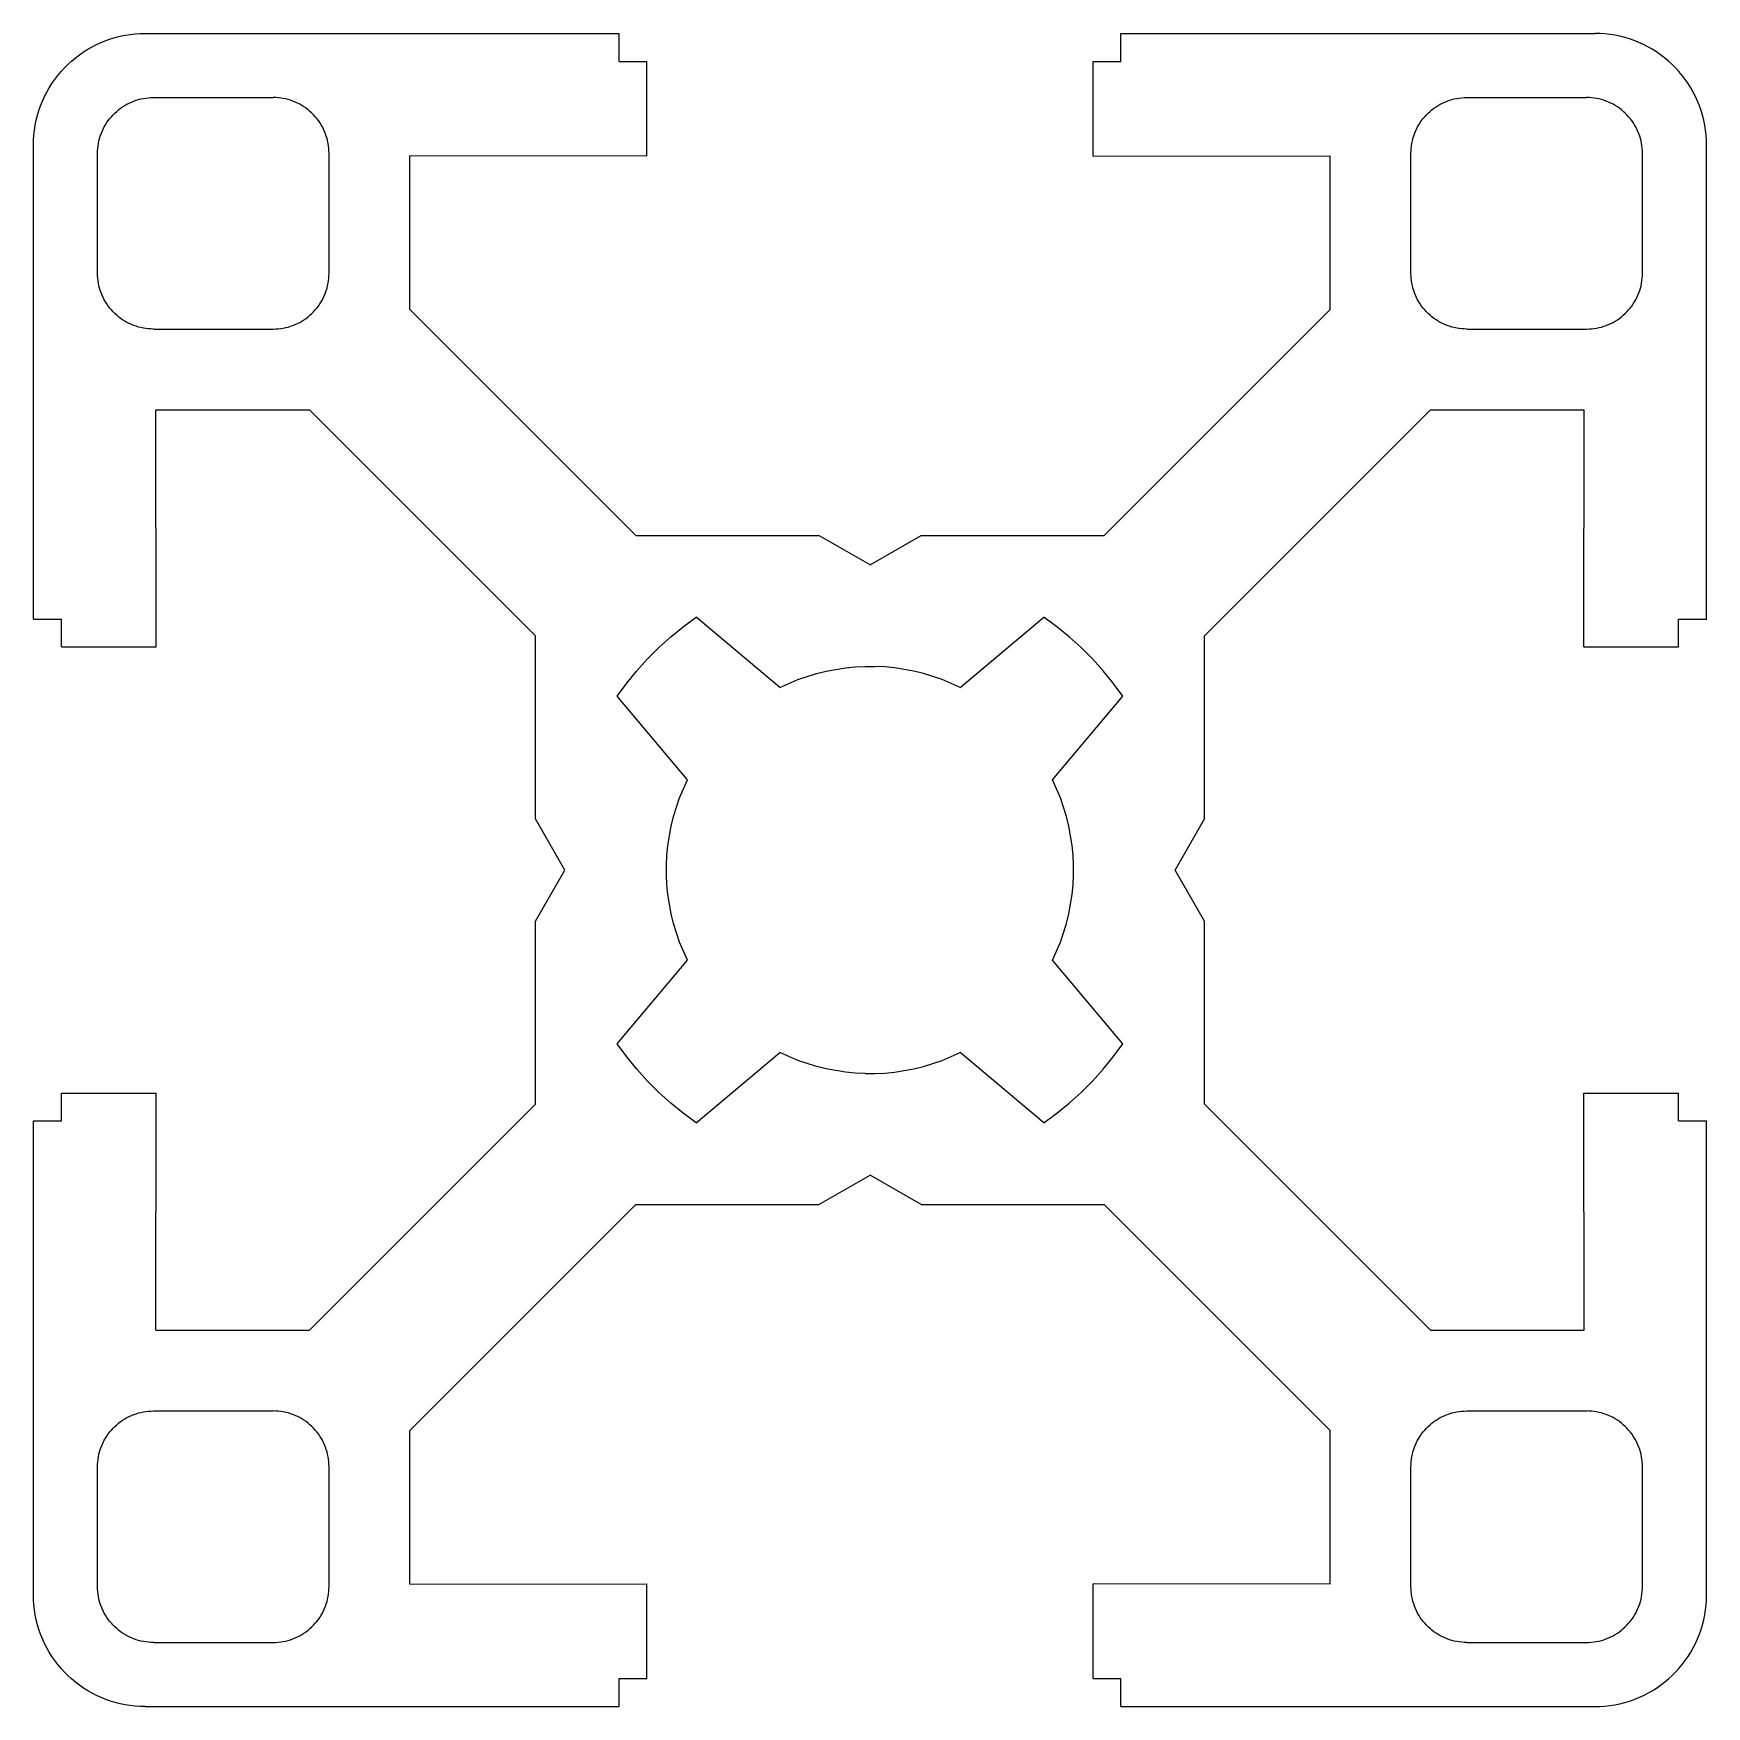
# Model space of a CAD drawing. Header units: millimetres. Extents: x -15 to 15, y -15 to 15.
import ezdxf

# ---------------------------------------------------------------- set-up
doc = ezdxf.new("R2010")
doc.units = ezdxf.units.MM
doc.header["$LTSCALE"] = 1.8
doc.layers.get('0').update_dxf_attribs({"linetype": 'CONTINUOUS'})

# ---------------------------------------------------------------- blocks, each defined once
blk = doc.blocks.new('profile')
for p, q in [((-13.089729, 14.997986), (-13, 15)), ((-13, 15), (-4.5, 15)), ((-4.5, 14.5), (-4.5, 15)), ((4.5, 15), (13, 15)), ((4.5, 14.5), (4.5, 15)), ((13.089729, 14.997986), (13, 15)), ((-14.101794, 14.669147), (-14.025799, 14.716898)), ((-14.025799, 14.716898), (-13.947738, 14.761191)), ((-13.947738, 14.761191), (-13.867767, 14.801938)), ((-13.867767, 14.801938), (-13.78605, 14.839056)), ((-13.78605, 14.839056), (-13.702749, 14.87247)), ((-13.702749, 14.87247), (-13.618034, 14.902113)), ((-13.618034, 14.902113), (-13.532074, 14.927926)), ((-13.532074, 14.927926), (-13.445042, 14.949856)), ((-13.445042, 14.949856), (-13.357114, 14.967859)), ((-13.357114, 14.967859), (-13.268467, 14.981899)), ((-13.268467, 14.981899), (-13.179278, 14.991948)), ((-13.179278, 14.991948), (-13.089729, 14.997986)), ((13.179278, 14.991948), (13.089729, 14.997986)), ((13.268467, 14.981899), (13.179278, 14.991948)), ((13.357114, 14.967859), (13.268467, 14.981899)), ((13.445042, 14.949856), (13.357114, 14.967859)), ((13.532074, 14.927926), (13.445042, 14.949856)), ((13.618034, 14.902113), (13.532074, 14.927926)), ((13.702749, 14.87247), (13.618034, 14.902113)), ((13.78605, 14.839056), (13.702749, 14.87247)), ((13.867767, 14.801938), (13.78605, 14.839056)), ((13.947738, 14.761191), (13.867767, 14.801938)), ((14.025799, 14.716898), (13.947738, 14.761191)), ((14.101794, 14.669147), (14.025799, 14.716898)), ((-14.44559, 14.382125), (-14.382125, 14.44559)), ((-14.382125, 14.44559), (-14.315878, 14.506143)), ((-14.315878, 14.506143), (-14.24698, 14.563663)), ((-14.24698, 14.563663), (-14.17557, 14.618034)), ((-14.17557, 14.618034), (-14.101794, 14.669147)), ((-4.5, 14.5), (-4, 14.5)), ((-4, 12.8), (-4, 14.5)), ((4, 14.5), (4.5, 14.5)), ((4, 12.8), (4, 14.5)), ((14.17557, 14.618034), (14.101794, 14.669147)), ((14.24698, 14.563663), (14.17557, 14.618034)), ((14.315878, 14.506143), (14.24698, 14.563663)), ((14.382125, 14.44559), (14.315878, 14.506143)), ((14.44559, 14.382125), (14.382125, 14.44559)), ((-14.716898, 14.025799), (-14.669147, 14.101794)), ((-14.669147, 14.101794), (-14.618034, 14.17557)), ((-14.618034, 14.17557), (-14.563663, 14.24698)), ((-14.563663, 14.24698), (-14.506143, 14.315878)), ((-14.506143, 14.315878), (-14.44559, 14.382125)), ((14.506143, 14.315878), (14.44559, 14.382125)), ((14.563663, 14.24698), (14.506143, 14.315878)), ((14.618034, 14.17557), (14.563663, 14.24698)), ((14.669147, 14.101794), (14.618034, 14.17557)), ((14.716898, 14.025799), (14.669147, 14.101794)), ((-14.839056, 13.78605), (-14.801938, 13.867767)), ((-14.801938, 13.867767), (-14.761191, 13.947738)), ((-14.761191, 13.947738), (-14.716898, 14.025799)), ((-13.201375, 13.786235), (-13.159017, 13.801057)), ((-13.159017, 13.801057), (-13.116036, 13.813963)), ((-13.116036, 13.813963), (-13.072521, 13.824928)), ((-13.072521, 13.824928), (-13.028557, 13.83393)), ((-13.028557, 13.83393), (-12.984233, 13.84095)), ((-12.984233, 13.84095), (-12.939639, 13.845974)), ((-12.939639, 13.845974), (-12.894865, 13.848993)), ((-12.894865, 13.848993), (-12.85, 13.85)), ((-12.85, 13.85), (-10.7, 13.85)), ((-10.655135, 13.848993), (-10.7, 13.85)), ((-10.610361, 13.845974), (-10.655135, 13.848993)), ((-10.565766, 13.84095), (-10.610361, 13.845974)), ((-10.521443, 13.83393), (-10.565766, 13.84095)), ((-10.477479, 13.824928), (-10.521443, 13.83393)), ((-10.433963, 13.813963), (-10.477479, 13.824928)), ((-10.390983, 13.801057), (-10.433963, 13.813963)), ((-10.348625, 13.786235), (-10.390983, 13.801057)), ((10.348625, 13.786235), (10.390983, 13.801057)), ((10.390983, 13.801057), (10.433963, 13.813963)), ((10.433963, 13.813963), (10.477479, 13.824928)), ((10.477479, 13.824928), (10.521443, 13.83393)), ((10.521443, 13.83393), (10.565766, 13.84095)), ((10.565766, 13.84095), (10.610361, 13.845974)), ((10.610361, 13.845974), (10.655135, 13.848993)), ((10.655135, 13.848993), (10.7, 13.85)), ((10.7, 13.85), (12.85, 13.85)), ((12.894865, 13.848993), (12.85, 13.85)), ((12.939639, 13.845974), (12.894865, 13.848993)), ((12.984233, 13.84095), (12.939639, 13.845974)), ((13.028557, 13.83393), (12.984233, 13.84095)), ((13.072521, 13.824928), (13.028557, 13.83393)), ((13.116036, 13.813963), (13.072521, 13.824928)), ((13.159017, 13.801057), (13.116036, 13.813963)), ((13.201375, 13.786235), (13.159017, 13.801057)), ((14.761191, 13.947738), (14.716898, 14.025799)), ((14.801938, 13.867767), (14.761191, 13.947738)), ((14.839056, 13.78605), (14.801938, 13.867767)), ((-14.949856, 13.445042), (-14.927926, 13.532074)), ((-14.927926, 13.532074), (-14.902113, 13.618034)), ((-14.902113, 13.618034), (-14.87247, 13.702749)), ((-14.87247, 13.702749), (-14.839056, 13.78605)), ((-13.631831, 13.47349), (-13.603071, 13.507938)), ((-13.603071, 13.507938), (-13.572795, 13.541062)), ((-13.572795, 13.541062), (-13.541062, 13.572795)), ((-13.541062, 13.572795), (-13.507938, 13.603071)), ((-13.507938, 13.603071), (-13.47349, 13.631831)), ((-13.47349, 13.631831), (-13.437785, 13.659017)), ((-13.437785, 13.659017), (-13.400897, 13.684573)), ((-13.400897, 13.684573), (-13.362899, 13.708448)), ((-13.362899, 13.708448), (-13.323869, 13.730596)), ((-13.323869, 13.730596), (-13.283884, 13.750969)), ((-13.283884, 13.750969), (-13.243025, 13.769527)), ((-13.243025, 13.769527), (-13.201375, 13.786235)), ((-10.306975, 13.769527), (-10.348625, 13.786235)), ((-10.266116, 13.750969), (-10.306975, 13.769527)), ((-10.226131, 13.730596), (-10.266116, 13.750969)), ((-10.1871, 13.708448), (-10.226131, 13.730596)), ((-10.149103, 13.684573), (-10.1871, 13.708448)), ((-10.112215, 13.659017), (-10.149103, 13.684573)), ((-10.07651, 13.631831), (-10.112215, 13.659017)), ((-10.042061, 13.603071), (-10.07651, 13.631831)), ((-10.008937, 13.572795), (-10.042061, 13.603071)), ((-9.977205, 13.541062), (-10.008937, 13.572795)), ((-9.946929, 13.507938), (-9.977205, 13.541062)), ((-9.918168, 13.47349), (-9.946929, 13.507938)), ((9.918168, 13.47349), (9.946929, 13.507938)), ((9.946929, 13.507938), (9.977205, 13.541062)), ((9.977205, 13.541062), (10.008937, 13.572795)), ((10.008937, 13.572795), (10.042061, 13.603071)), ((10.042061, 13.603071), (10.07651, 13.631831)), ((10.07651, 13.631831), (10.112215, 13.659017)), ((10.112215, 13.659017), (10.149103, 13.684573)), ((10.149103, 13.684573), (10.1871, 13.708448)), ((10.1871, 13.708448), (10.226131, 13.730596)), ((10.226131, 13.730596), (10.266116, 13.750969)), ((10.266116, 13.750969), (10.306975, 13.769527)), ((10.306975, 13.769527), (10.348625, 13.786235)), ((13.243025, 13.769527), (13.201375, 13.786235)), ((13.283884, 13.750969), (13.243025, 13.769527)), ((13.323869, 13.730596), (13.283884, 13.750969)), ((13.362899, 13.708448), (13.323869, 13.730596)), ((13.400897, 13.684573), (13.362899, 13.708448)), ((13.437785, 13.659017), (13.400897, 13.684573)), ((13.47349, 13.631831), (13.437785, 13.659017)), ((13.507938, 13.603071), (13.47349, 13.631831)), ((13.541062, 13.572795), (13.507938, 13.603071)), ((13.572795, 13.541062), (13.541062, 13.572795)), ((13.603071, 13.507938), (13.572795, 13.541062)), ((13.631831, 13.47349), (13.603071, 13.507938)), ((14.87247, 13.702749), (14.839056, 13.78605)), ((14.902113, 13.618034), (14.87247, 13.702749)), ((14.927926, 13.532074), (14.902113, 13.618034)), ((14.949856, 13.445042), (14.927926, 13.532074)), ((-14.991948, 13.179278), (-14.981899, 13.268467)), ((-14.981899, 13.268467), (-14.967859, 13.357114)), ((-14.967859, 13.357114), (-14.949856, 13.445042)), ((-13.801057, 13.159017), (-13.786235, 13.201375)), ((-13.786235, 13.201375), (-13.769527, 13.243025)), ((-13.769527, 13.243025), (-13.750969, 13.283884)), ((-13.750969, 13.283884), (-13.730596, 13.323869)), ((-13.730596, 13.323869), (-13.708448, 13.362899)), ((-13.708448, 13.362899), (-13.684573, 13.400897)), ((-13.684573, 13.400897), (-13.659017, 13.437785)), ((-13.659017, 13.437785), (-13.631831, 13.47349)), ((-9.890983, 13.437785), (-9.918168, 13.47349)), ((-9.865427, 13.400897), (-9.890983, 13.437785)), ((-9.841551, 13.362899), (-9.865427, 13.400897)), ((-9.819405, 13.323869), (-9.841551, 13.362899)), ((-9.799031, 13.283884), (-9.819405, 13.323869)), ((-9.780472, 13.243025), (-9.799031, 13.283884)), ((-9.763765, 13.201375), (-9.780472, 13.243025)), ((-9.748943, 13.159017), (-9.763765, 13.201375)), ((9.748943, 13.159017), (9.763765, 13.201375)), ((9.763765, 13.201375), (9.780472, 13.243025)), ((9.780472, 13.243025), (9.799031, 13.283884)), ((9.799031, 13.283884), (9.819405, 13.323869)), ((9.819405, 13.323869), (9.841551, 13.362899)), ((9.841551, 13.362899), (9.865427, 13.400897)), ((9.865427, 13.400897), (9.890983, 13.437785)), ((9.890983, 13.437785), (9.918168, 13.47349)), ((13.659017, 13.437785), (13.631831, 13.47349)), ((13.684573, 13.400897), (13.659017, 13.437785)), ((13.708448, 13.362899), (13.684573, 13.400897)), ((13.730596, 13.323869), (13.708448, 13.362899)), ((13.750969, 13.283884), (13.730596, 13.323869)), ((13.769527, 13.243025), (13.750969, 13.283884)), ((13.786235, 13.201375), (13.769527, 13.243025)), ((13.801057, 13.159017), (13.786235, 13.201375)), ((14.967859, 13.357114), (14.949856, 13.445042)), ((14.981899, 13.268467), (14.967859, 13.357114)), ((14.991948, 13.179278), (14.981899, 13.268467)), ((-15, 13), (-14.997986, 13.089729)), ((-15, 4.5), (-15, 13)), ((-14.997986, 13.089729), (-14.991948, 13.179278)), ((-13.848993, 12.894865), (-13.845974, 12.939639)), ((-13.845974, 12.939639), (-13.84095, 12.984233)), ((-13.84095, 12.984233), (-13.83393, 13.028557)), ((-13.83393, 13.028557), (-13.824928, 13.072521)), ((-13.824928, 13.072521), (-13.813963, 13.116036)), ((-13.813963, 13.116036), (-13.801057, 13.159017)), ((-9.736037, 13.116036), (-9.748943, 13.159017)), ((-9.725072, 13.072521), (-9.736037, 13.116036)), ((-9.71607, 13.028557), (-9.725072, 13.072521)), ((-9.70905, 12.984233), (-9.71607, 13.028557)), ((-9.704025, 12.939639), (-9.70905, 12.984233)), ((-9.701007, 12.894865), (-9.704025, 12.939639)), ((9.701007, 12.894865), (9.704025, 12.939639)), ((9.704025, 12.939639), (9.70905, 12.984233)), ((9.70905, 12.984233), (9.71607, 13.028557)), ((9.71607, 13.028557), (9.725072, 13.072521)), ((9.725072, 13.072521), (9.736037, 13.116036)), ((9.736037, 13.116036), (9.748943, 13.159017)), ((13.813963, 13.116036), (13.801057, 13.159017)), ((13.824928, 13.072521), (13.813963, 13.116036)), ((13.83393, 13.028557), (13.824928, 13.072521)), ((13.84095, 12.984233), (13.83393, 13.028557)), ((13.845974, 12.939639), (13.84095, 12.984233)), ((13.848993, 12.894865), (13.845974, 12.939639)), ((14.997986, 13.089729), (14.991948, 13.179278)), ((15, 13), (14.997986, 13.089729)), ((15, 4.5), (15, 13)), ((-13.85, 12.85), (-13.848993, 12.894865)), ((-13.85, 10.7), (-13.85, 12.85)), ((-9.7, 12.85), (-9.701007, 12.894865)), ((-9.7, 10.7), (-9.7, 12.85)), ((-4, 12.8), (-8.25, 12.803123)), ((-8.25, 10.053123), (-8.25, 12.803123)), ((4, 12.8), (8.25, 12.803123)), ((8.25, 10.053123), (8.25, 12.803123)), ((9.7, 12.85), (9.701007, 12.894865)), ((9.7, 10.7), (9.7, 12.85)), ((13.85, 12.85), (13.848993, 12.894865)), ((13.85, 10.7), (13.85, 12.85)), ((-13.848993, 10.655135), (-13.85, 10.7)), ((-13.845974, 10.610361), (-13.848993, 10.655135)), ((-13.84095, 10.565766), (-13.845974, 10.610361)), ((-13.83393, 10.521443), (-13.84095, 10.565766)), ((-13.824928, 10.477479), (-13.83393, 10.521443)), ((-9.725072, 10.477479), (-9.71607, 10.521443)), ((-9.71607, 10.521443), (-9.70905, 10.565766)), ((-9.70905, 10.565766), (-9.704025, 10.610361)), ((-9.704025, 10.610361), (-9.701007, 10.655135)), ((-9.701007, 10.655135), (-9.7, 10.7)), ((9.701007, 10.655135), (9.7, 10.7)), ((9.704025, 10.610361), (9.701007, 10.655135)), ((9.70905, 10.565766), (9.704025, 10.610361)), ((9.71607, 10.521443), (9.70905, 10.565766)), ((9.725072, 10.477479), (9.71607, 10.521443)), ((13.824928, 10.477479), (13.83393, 10.521443)), ((13.83393, 10.521443), (13.84095, 10.565766)), ((13.84095, 10.565766), (13.845974, 10.610361)), ((13.845974, 10.610361), (13.848993, 10.655135)), ((13.848993, 10.655135), (13.85, 10.7)), ((-13.813963, 10.433963), (-13.824928, 10.477479)), ((-13.801057, 10.390983), (-13.813963, 10.433963)), ((-13.786235, 10.348625), (-13.801057, 10.390983)), ((-13.769527, 10.306975), (-13.786235, 10.348625)), ((-13.750969, 10.266116), (-13.769527, 10.306975)), ((-13.730596, 10.226131), (-13.750969, 10.266116)), ((-13.708448, 10.1871), (-13.730596, 10.226131)), ((-9.841551, 10.1871), (-9.819405, 10.226131)), ((-9.819405, 10.226131), (-9.799031, 10.266116)), ((-9.799031, 10.266116), (-9.780472, 10.306975)), ((-9.780472, 10.306975), (-9.763765, 10.348625)), ((-9.763765, 10.348625), (-9.748943, 10.390983)), ((-9.748943, 10.390983), (-9.736037, 10.433963)), ((-9.736037, 10.433963), (-9.725072, 10.477479)), ((9.736037, 10.433963), (9.725072, 10.477479)), ((9.748943, 10.390983), (9.736037, 10.433963)), ((9.763765, 10.348625), (9.748943, 10.390983)), ((9.780472, 10.306975), (9.763765, 10.348625)), ((9.799031, 10.266116), (9.780472, 10.306975)), ((9.819405, 10.226131), (9.799031, 10.266116)), ((9.841551, 10.1871), (9.819405, 10.226131)), ((13.708448, 10.1871), (13.730596, 10.226131)), ((13.730596, 10.226131), (13.750969, 10.266116)), ((13.750969, 10.266116), (13.769527, 10.306975)), ((13.769527, 10.306975), (13.786235, 10.348625)), ((13.786235, 10.348625), (13.801057, 10.390983)), ((13.801057, 10.390983), (13.813963, 10.433963)), ((13.813963, 10.433963), (13.824928, 10.477479)), ((-13.684573, 10.149103), (-13.708448, 10.1871)), ((-13.659017, 10.112215), (-13.684573, 10.149103)), ((-13.631831, 10.07651), (-13.659017, 10.112215)), ((-13.603071, 10.042061), (-13.631831, 10.07651)), ((-13.572795, 10.008937), (-13.603071, 10.042061)), ((-13.541062, 9.977205), (-13.572795, 10.008937)), ((-13.507938, 9.946929), (-13.541062, 9.977205)), ((-13.47349, 9.918168), (-13.507938, 9.946929)), ((-13.437785, 9.890983), (-13.47349, 9.918168)), ((-10.112215, 9.890983), (-10.07651, 9.918168)), ((-10.07651, 9.918168), (-10.042061, 9.946929)), ((-10.042061, 9.946929), (-10.008937, 9.977205)), ((-10.008937, 9.977205), (-9.977205, 10.008937)), ((-9.977205, 10.008937), (-9.946929, 10.042061)), ((-9.946929, 10.042061), (-9.918168, 10.07651)), ((-9.918168, 10.07651), (-9.890983, 10.112215)), ((-9.890983, 10.112215), (-9.865427, 10.149103)), ((-9.865427, 10.149103), (-9.841551, 10.1871)), ((-4.196877, 6), (-8.25, 10.053123)), ((4.196877, 6), (8.25, 10.053123)), ((9.865427, 10.149103), (9.841551, 10.1871)), ((9.890983, 10.112215), (9.865427, 10.149103)), ((9.918168, 10.07651), (9.890983, 10.112215)), ((9.946929, 10.042061), (9.918168, 10.07651)), ((9.977205, 10.008937), (9.946929, 10.042061)), ((10.008937, 9.977205), (9.977205, 10.008937)), ((10.042061, 9.946929), (10.008937, 9.977205)), ((10.07651, 9.918168), (10.042061, 9.946929)), ((10.112215, 9.890983), (10.07651, 9.918168)), ((13.437785, 9.890983), (13.47349, 9.918168)), ((13.47349, 9.918168), (13.507938, 9.946929)), ((13.507938, 9.946929), (13.541062, 9.977205)), ((13.541062, 9.977205), (13.572795, 10.008937)), ((13.572795, 10.008937), (13.603071, 10.042061)), ((13.603071, 10.042061), (13.631831, 10.07651)), ((13.631831, 10.07651), (13.659017, 10.112215)), ((13.659017, 10.112215), (13.684573, 10.149103)), ((13.684573, 10.149103), (13.708448, 10.1871)), ((-13.400897, 9.865427), (-13.437785, 9.890983)), ((-13.362899, 9.841551), (-13.400897, 9.865427)), ((-13.323869, 9.819405), (-13.362899, 9.841551)), ((-13.283884, 9.799031), (-13.323869, 9.819405)), ((-13.243025, 9.780472), (-13.283884, 9.799031)), ((-13.201375, 9.763765), (-13.243025, 9.780472)), ((-13.159017, 9.748943), (-13.201375, 9.763765)), ((-13.116036, 9.736037), (-13.159017, 9.748943)), ((-13.072521, 9.725072), (-13.116036, 9.736037)), ((-13.028557, 9.71607), (-13.072521, 9.725072)), ((-12.984233, 9.70905), (-13.028557, 9.71607)), ((-12.939639, 9.704025), (-12.984233, 9.70905)), ((-12.894865, 9.701007), (-12.939639, 9.704025)), ((-12.85, 9.7), (-12.894865, 9.701007)), ((-12.85, 9.7), (-10.7, 9.7)), ((-10.7, 9.7), (-10.655135, 9.701007)), ((-10.655135, 9.701007), (-10.610361, 9.704025)), ((-10.610361, 9.704025), (-10.565766, 9.70905)), ((-10.565766, 9.70905), (-10.521443, 9.71607)), ((-10.521443, 9.71607), (-10.477479, 9.725072)), ((-10.477479, 9.725072), (-10.433963, 9.736037)), ((-10.433963, 9.736037), (-10.390983, 9.748943)), ((-10.390983, 9.748943), (-10.348625, 9.763765)), ((-10.348625, 9.763765), (-10.306975, 9.780472)), ((-10.306975, 9.780472), (-10.266116, 9.799031)), ((-10.266116, 9.799031), (-10.226131, 9.819405)), ((-10.226131, 9.819405), (-10.1871, 9.841551)), ((-10.1871, 9.841551), (-10.149103, 9.865427)), ((-10.149103, 9.865427), (-10.112215, 9.890983)), ((10.149103, 9.865427), (10.112215, 9.890983)), ((10.1871, 9.841551), (10.149103, 9.865427)), ((10.226131, 9.819405), (10.1871, 9.841551)), ((10.266116, 9.799031), (10.226131, 9.819405)), ((10.306975, 9.780472), (10.266116, 9.799031)), ((10.348625, 9.763765), (10.306975, 9.780472)), ((10.390983, 9.748943), (10.348625, 9.763765)), ((10.433963, 9.736037), (10.390983, 9.748943)), ((10.477479, 9.725072), (10.433963, 9.736037)), ((10.521443, 9.71607), (10.477479, 9.725072)), ((10.565766, 9.70905), (10.521443, 9.71607)), ((10.610361, 9.704025), (10.565766, 9.70905)), ((10.655135, 9.701007), (10.610361, 9.704025)), ((10.7, 9.7), (10.655135, 9.701007)), ((10.7, 9.7), (12.85, 9.7)), ((12.85, 9.7), (12.894865, 9.701007)), ((12.894865, 9.701007), (12.939639, 9.704025)), ((12.939639, 9.704025), (12.984233, 9.70905)), ((12.984233, 9.70905), (13.028557, 9.71607)), ((13.028557, 9.71607), (13.072521, 9.725072)), ((13.072521, 9.725072), (13.116036, 9.736037)), ((13.116036, 9.736037), (13.159017, 9.748943)), ((13.159017, 9.748943), (13.201375, 9.763765)), ((13.201375, 9.763765), (13.243025, 9.780472)), ((13.243025, 9.780472), (13.283884, 9.799031)), ((13.283884, 9.799031), (13.323869, 9.819405)), ((13.323869, 9.819405), (13.362899, 9.841551)), ((13.362899, 9.841551), (13.400897, 9.865427)), ((13.400897, 9.865427), (13.437785, 9.890983)), ((-12.8, 4), (-12.803123, 8.25)), ((-12.803123, 8.25), (-10.053123, 8.25)), ((-6, 4.196877), (-10.053123, 8.25)), ((6, 4.196877), (10.053123, 8.25)), ((10.053123, 8.25), (12.803123, 8.25)), ((12.8, 4), (12.803123, 8.25)), ((-4.196877, 6), (-0.919615, 6)), ((0, 5.46906), (-0.919615, 6)), ((0, 5.46906), (0.919615, 6)), ((0.919615, 6), (4.196877, 6)), ((-15, 4.5), (-14.5, 4.5)), ((-14.5, 4), (-14.5, 4.5)), ((-3.349511, 4.362428), (-3.117158, 4.531372)), ((-1.616767, 3.272394), (-3.117158, 4.531372)), ((1.616767, 3.272394), (3.117158, 4.531372)), ((3.349511, 4.362428), (3.117158, 4.531372)), ((14.5, 4.5), (15, 4.5)), ((14.5, 4), (14.5, 4.5)), ((-3.572725, 4.181583), (-3.349511, 4.362428)), ((3.572725, 4.181583), (3.349511, 4.362428)), ((-14.5, 4), (-12.8, 4)), ((-6, 0.919615), (-6, 4.196877)), ((-3.98933, 3.786192), (-3.786192, 3.98933)), ((-3.786192, 3.98933), (-3.572725, 4.181583)), ((3.786192, 3.98933), (3.572725, 4.181583)), ((3.98933, 3.786192), (3.786192, 3.98933)), ((6, 0.919615), (6, 4.196877)), ((12.8, 4), (14.5, 4)), ((-4.181583, 3.572725), (-3.98933, 3.786192)), ((-0.614146, 3.597961), (-0.439702, 3.623419)), ((-0.439702, 3.623419), (-0.264232, 3.640423)), ((-0.264232, 3.640423), (-0.088146, 3.648936)), ((-0.088146, 3.648936), (0.088146, 3.648936)), ((0.264232, 3.640423), (0.088146, 3.648936)), ((0.439702, 3.623419), (0.264232, 3.640423)), ((0.614146, 3.597961), (0.439702, 3.623419)), ((4.181583, 3.572725), (3.98933, 3.786192)), ((-4.531372, 3.117158), (-4.362428, 3.349511)), ((-4.362428, 3.349511), (-4.181583, 3.572725)), ((-1.616767, 3.272394), (-1.456874, 3.346643)), ((-1.456874, 3.346643), (-1.293582, 3.413085)), ((-1.293582, 3.413085), (-1.127272, 3.471564)), ((-1.127272, 3.471564), (-0.958332, 3.521945)), ((-0.958332, 3.521945), (-0.787157, 3.564111)), ((-0.787157, 3.564111), (-0.614146, 3.597961)), ((0.787157, 3.564111), (0.614146, 3.597961)), ((0.958332, 3.521945), (0.787157, 3.564111)), ((1.127272, 3.471564), (0.958332, 3.521945)), ((1.293582, 3.413085), (1.127272, 3.471564)), ((1.456874, 3.346643), (1.293582, 3.413085)), ((1.616767, 3.272394), (1.456874, 3.346643)), ((4.362428, 3.349511), (4.181583, 3.572725)), ((4.531372, 3.117158), (4.362428, 3.349511)), ((-3.272394, 1.616767), (-4.531372, 3.117158)), ((3.272394, 1.616767), (4.531372, 3.117158)), ((-3.346643, 1.456874), (-3.272394, 1.616767)), ((3.346643, 1.456874), (3.272394, 1.616767)), ((-3.471564, 1.127272), (-3.413085, 1.293582)), ((-3.413085, 1.293582), (-3.346643, 1.456874)), ((3.413085, 1.293582), (3.346643, 1.456874)), ((3.471564, 1.127272), (3.413085, 1.293582)), ((-5.46906, 0), (-6, 0.919615)), ((-3.564111, 0.787157), (-3.521945, 0.958332)), ((-3.521945, 0.958332), (-3.471564, 1.127272)), ((3.521945, 0.958332), (3.471564, 1.127272)), ((3.564111, 0.787157), (3.521945, 0.958332)), ((5.46906, 0), (6, 0.919615)), ((-3.623419, 0.439702), (-3.597961, 0.614146)), ((-3.597961, 0.614146), (-3.564111, 0.787157)), ((3.597961, 0.614146), (3.564111, 0.787157)), ((3.623419, 0.439702), (3.597961, 0.614146)), ((-3.640423, 0.264232), (-3.623419, 0.439702)), ((3.640423, 0.264232), (3.623419, 0.439702)), ((-6, -0.919615), (-5.46906, 0)), ((-3.648936, 0.088146), (-3.640423, 0.264232)), ((-3.648936, -0.088146), (-3.648936, 0.088146)), ((3.648936, 0.088146), (3.640423, 0.264232)), ((3.648936, -0.088146), (3.648936, 0.088146)), ((6, -0.919615), (5.46906, 0)), ((-3.640423, -0.264232), (-3.648936, -0.088146)), ((-3.623419, -0.439702), (-3.640423, -0.264232)), ((3.623419, -0.439702), (3.640423, -0.264232)), ((3.640423, -0.264232), (3.648936, -0.088146)), ((-3.597961, -0.614146), (-3.623419, -0.439702)), ((3.597961, -0.614146), (3.623419, -0.439702)), ((-3.564111, -0.787157), (-3.597961, -0.614146)), ((-3.521945, -0.958332), (-3.564111, -0.787157)), ((3.521945, -0.958332), (3.564111, -0.787157)), ((3.564111, -0.787157), (3.597961, -0.614146)), ((-6, -4.196877), (-6, -0.919615)), ((-3.471564, -1.127272), (-3.521945, -0.958332)), ((-3.413085, -1.293582), (-3.471564, -1.127272)), ((3.413085, -1.293582), (3.471564, -1.127272)), ((3.471564, -1.127272), (3.521945, -0.958332)), ((6, -4.196877), (6, -0.919615)), ((-3.346643, -1.456874), (-3.413085, -1.293582)), ((-3.272394, -1.616767), (-3.346643, -1.456874)), ((3.272394, -1.616767), (3.346643, -1.456874)), ((3.346643, -1.456874), (3.413085, -1.293582)), ((-4.531372, -3.117158), (-3.272394, -1.616767)), ((4.531372, -3.117158), (3.272394, -1.616767)), ((-4.362428, -3.349511), (-4.531372, -3.117158)), ((-3.117158, -4.531372), (-1.616767, -3.272394)), ((-1.456874, -3.346643), (-1.616767, -3.272394)), ((1.456874, -3.346643), (1.616767, -3.272394)), ((3.117158, -4.531372), (1.616767, -3.272394)), ((4.362428, -3.349511), (4.531372, -3.117158)), ((-4.181583, -3.572725), (-4.362428, -3.349511)), ((-3.98933, -3.786192), (-4.181583, -3.572725)), ((-1.293582, -3.413085), (-1.456874, -3.346643)), ((-1.127272, -3.471564), (-1.293582, -3.413085)), ((-0.958332, -3.521945), (-1.127272, -3.471564)), ((-0.787157, -3.564111), (-0.958332, -3.521945)), ((-0.614146, -3.597961), (-0.787157, -3.564111)), ((-0.439702, -3.623419), (-0.614146, -3.597961)), ((0.439702, -3.623419), (0.614146, -3.597961)), ((0.614146, -3.597961), (0.787157, -3.564111)), ((0.787157, -3.564111), (0.958332, -3.521945)), ((0.958332, -3.521945), (1.127272, -3.471564)), ((1.127272, -3.471564), (1.293582, -3.413085)), ((1.293582, -3.413085), (1.456874, -3.346643)), ((3.98933, -3.786192), (4.181583, -3.572725)), ((4.181583, -3.572725), (4.362428, -3.349511)), ((-3.786192, -3.98933), (-3.98933, -3.786192)), ((-0.264232, -3.640423), (-0.439702, -3.623419)), ((-0.088146, -3.648936), (-0.264232, -3.640423)), ((-0.088146, -3.648936), (0.088146, -3.648936)), ((0.088146, -3.648936), (0.264232, -3.640423)), ((0.264232, -3.640423), (0.439702, -3.623419)), ((3.786192, -3.98933), (3.98933, -3.786192)), ((-14.5, -4), (-12.8, -4)), ((-14.5, -4.5), (-14.5, -4)), ((-12.803123, -8.25), (-12.8, -4)), ((-10.053123, -8.25), (-6, -4.196877)), ((-3.572725, -4.181583), (-3.786192, -3.98933)), ((-3.349511, -4.362428), (-3.572725, -4.181583)), ((3.349511, -4.362428), (3.572725, -4.181583)), ((3.572725, -4.181583), (3.786192, -3.98933)), ((10.053123, -8.25), (6, -4.196877)), ((12.803123, -8.25), (12.8, -4)), ((12.8, -4), (14.5, -4)), ((14.5, -4.5), (14.5, -4)), ((-15, -4.5), (-14.5, -4.5)), ((-15, -13), (-15, -4.5)), ((-3.117158, -4.531372), (-3.349511, -4.362428)), ((3.117158, -4.531372), (3.349511, -4.362428)), ((14.5, -4.5), (15, -4.5)), ((15, -13), (15, -4.5)), ((-0.919615, -6), (0, -5.46906)), ((0.919615, -6), (0, -5.46906)), ((-8.25, -10.053123), (-4.196877, -6)), ((-4.196877, -6), (-0.919615, -6)), ((0.919615, -6), (4.196877, -6)), ((8.25, -10.053123), (4.196877, -6)), ((-12.803123, -8.25), (-10.053123, -8.25)), ((10.053123, -8.25), (12.803123, -8.25)), ((-13.47349, -9.918168), (-13.437785, -9.890983)), ((-13.437785, -9.890983), (-13.400897, -9.865427)), ((-13.400897, -9.865427), (-13.362899, -9.841551)), ((-13.362899, -9.841551), (-13.323869, -9.819405)), ((-13.323869, -9.819405), (-13.283884, -9.799031)), ((-13.283884, -9.799031), (-13.243025, -9.780472)), ((-13.243025, -9.780472), (-13.201375, -9.763765)), ((-13.201375, -9.763765), (-13.159017, -9.748943)), ((-13.159017, -9.748943), (-13.116036, -9.736037)), ((-13.116036, -9.736037), (-13.072521, -9.725072)), ((-13.072521, -9.725072), (-13.028557, -9.71607)), ((-13.028557, -9.71607), (-12.984233, -9.70905)), ((-12.984233, -9.70905), (-12.939639, -9.704025)), ((-12.939639, -9.704025), (-12.894865, -9.701007)), ((-12.894865, -9.701007), (-12.85, -9.7)), ((-12.85, -9.7), (-10.7, -9.7)), ((-10.655135, -9.701007), (-10.7, -9.7)), ((-10.610361, -9.704025), (-10.655135, -9.701007)), ((-10.565766, -9.70905), (-10.610361, -9.704025)), ((-10.521443, -9.71607), (-10.565766, -9.70905)), ((-10.477479, -9.725072), (-10.521443, -9.71607)), ((-10.433963, -9.736037), (-10.477479, -9.725072)), ((-10.390983, -9.748943), (-10.433963, -9.736037)), ((-10.348625, -9.763765), (-10.390983, -9.748943)), ((-10.306975, -9.780472), (-10.348625, -9.763765)), ((-10.266116, -9.799031), (-10.306975, -9.780472)), ((-10.226131, -9.819405), (-10.266116, -9.799031)), ((-10.1871, -9.841551), (-10.226131, -9.819405)), ((-10.149103, -9.865427), (-10.1871, -9.841551)), ((-10.112215, -9.890983), (-10.149103, -9.865427)), ((-10.07651, -9.918168), (-10.112215, -9.890983)), ((10.07651, -9.918168), (10.112215, -9.890983)), ((10.112215, -9.890983), (10.149103, -9.865427)), ((10.149103, -9.865427), (10.1871, -9.841551)), ((10.1871, -9.841551), (10.226131, -9.819405)), ((10.226131, -9.819405), (10.266116, -9.799031)), ((10.266116, -9.799031), (10.306975, -9.780472)), ((10.306975, -9.780472), (10.348625, -9.763765)), ((10.348625, -9.763765), (10.390983, -9.748943)), ((10.390983, -9.748943), (10.433963, -9.736037)), ((10.433963, -9.736037), (10.477479, -9.725072)), ((10.477479, -9.725072), (10.521443, -9.71607)), ((10.521443, -9.71607), (10.565766, -9.70905)), ((10.565766, -9.70905), (10.610361, -9.704025)), ((10.610361, -9.704025), (10.655135, -9.701007)), ((10.655135, -9.701007), (10.7, -9.7)), ((10.7, -9.7), (12.85, -9.7)), ((12.894865, -9.701007), (12.85, -9.7)), ((12.939639, -9.704025), (12.894865, -9.701007)), ((12.984233, -9.70905), (12.939639, -9.704025)), ((13.028557, -9.71607), (12.984233, -9.70905)), ((13.072521, -9.725072), (13.028557, -9.71607)), ((13.116036, -9.736037), (13.072521, -9.725072)), ((13.159017, -9.748943), (13.116036, -9.736037)), ((13.201375, -9.763765), (13.159017, -9.748943)), ((13.243025, -9.780472), (13.201375, -9.763765)), ((13.283884, -9.799031), (13.243025, -9.780472)), ((13.323869, -9.819405), (13.283884, -9.799031)), ((13.362899, -9.841551), (13.323869, -9.819405)), ((13.400897, -9.865427), (13.362899, -9.841551)), ((13.437785, -9.890983), (13.400897, -9.865427)), ((13.47349, -9.918168), (13.437785, -9.890983)), ((-13.730596, -10.226131), (-13.708448, -10.1871)), ((-13.708448, -10.1871), (-13.684573, -10.149103)), ((-13.684573, -10.149103), (-13.659017, -10.112215)), ((-13.659017, -10.112215), (-13.631831, -10.07651)), ((-13.631831, -10.07651), (-13.603071, -10.042061)), ((-13.603071, -10.042061), (-13.572795, -10.008937)), ((-13.572795, -10.008937), (-13.541062, -9.977205)), ((-13.541062, -9.977205), (-13.507938, -9.946929)), ((-13.507938, -9.946929), (-13.47349, -9.918168)), ((-10.042061, -9.946929), (-10.07651, -9.918168)), ((-10.008937, -9.977205), (-10.042061, -9.946929)), ((-9.977205, -10.008937), (-10.008937, -9.977205)), ((-9.946929, -10.042061), (-9.977205, -10.008937)), ((-9.918168, -10.07651), (-9.946929, -10.042061)), ((-9.890983, -10.112215), (-9.918168, -10.07651)), ((-9.865427, -10.149103), (-9.890983, -10.112215)), ((-9.841551, -10.1871), (-9.865427, -10.149103)), ((-9.819405, -10.226131), (-9.841551, -10.1871)), ((-8.25, -12.803123), (-8.25, -10.053123)), ((8.25, -12.803123), (8.25, -10.053123)), ((9.819405, -10.226131), (9.841551, -10.1871)), ((9.841551, -10.1871), (9.865427, -10.149103)), ((9.865427, -10.149103), (9.890983, -10.112215)), ((9.890983, -10.112215), (9.918168, -10.07651)), ((9.918168, -10.07651), (9.946929, -10.042061)), ((9.946929, -10.042061), (9.977205, -10.008937)), ((9.977205, -10.008937), (10.008937, -9.977205)), ((10.008937, -9.977205), (10.042061, -9.946929)), ((10.042061, -9.946929), (10.07651, -9.918168)), ((13.507938, -9.946929), (13.47349, -9.918168)), ((13.541062, -9.977205), (13.507938, -9.946929)), ((13.572795, -10.008937), (13.541062, -9.977205)), ((13.603071, -10.042061), (13.572795, -10.008937)), ((13.631831, -10.07651), (13.603071, -10.042061)), ((13.659017, -10.112215), (13.631831, -10.07651)), ((13.684573, -10.149103), (13.659017, -10.112215)), ((13.708448, -10.1871), (13.684573, -10.149103)), ((13.730596, -10.226131), (13.708448, -10.1871)), ((-13.83393, -10.521443), (-13.824928, -10.477479)), ((-13.824928, -10.477479), (-13.813963, -10.433963)), ((-13.813963, -10.433963), (-13.801057, -10.390983)), ((-13.801057, -10.390983), (-13.786235, -10.348625)), ((-13.786235, -10.348625), (-13.769527, -10.306975)), ((-13.769527, -10.306975), (-13.750969, -10.266116)), ((-13.750969, -10.266116), (-13.730596, -10.226131)), ((-9.799031, -10.266116), (-9.819405, -10.226131)), ((-9.780472, -10.306975), (-9.799031, -10.266116)), ((-9.763765, -10.348625), (-9.780472, -10.306975)), ((-9.748943, -10.390983), (-9.763765, -10.348625)), ((-9.736037, -10.433963), (-9.748943, -10.390983)), ((-9.725072, -10.477479), (-9.736037, -10.433963)), ((-9.71607, -10.521443), (-9.725072, -10.477479)), ((9.71607, -10.521443), (9.725072, -10.477479)), ((9.725072, -10.477479), (9.736037, -10.433963)), ((9.736037, -10.433963), (9.748943, -10.390983)), ((9.748943, -10.390983), (9.763765, -10.348625)), ((9.763765, -10.348625), (9.780472, -10.306975)), ((9.780472, -10.306975), (9.799031, -10.266116)), ((9.799031, -10.266116), (9.819405, -10.226131)), ((13.750969, -10.266116), (13.730596, -10.226131)), ((13.769527, -10.306975), (13.750969, -10.266116)), ((13.786235, -10.348625), (13.769527, -10.306975)), ((13.801057, -10.390983), (13.786235, -10.348625)), ((13.813963, -10.433963), (13.801057, -10.390983)), ((13.824928, -10.477479), (13.813963, -10.433963)), ((13.83393, -10.521443), (13.824928, -10.477479)), ((-13.85, -10.7), (-13.848993, -10.655135)), ((-13.85, -12.85), (-13.85, -10.7)), ((-13.848993, -10.655135), (-13.845974, -10.610361)), ((-13.845974, -10.610361), (-13.84095, -10.565766)), ((-13.84095, -10.565766), (-13.83393, -10.521443)), ((-9.70905, -10.565766), (-9.71607, -10.521443)), ((-9.704025, -10.610361), (-9.70905, -10.565766)), ((-9.701007, -10.655135), (-9.704025, -10.610361)), ((-9.7, -10.7), (-9.701007, -10.655135)), ((-9.7, -12.85), (-9.7, -10.7)), ((9.7, -10.7), (9.701007, -10.655135)), ((9.7, -12.85), (9.7, -10.7)), ((9.701007, -10.655135), (9.704025, -10.610361)), ((9.704025, -10.610361), (9.70905, -10.565766)), ((9.70905, -10.565766), (9.71607, -10.521443)), ((13.84095, -10.565766), (13.83393, -10.521443)), ((13.845974, -10.610361), (13.84095, -10.565766)), ((13.848993, -10.655135), (13.845974, -10.610361)), ((13.85, -10.7), (13.848993, -10.655135)), ((13.85, -12.85), (13.85, -10.7)), ((-13.848993, -12.894865), (-13.85, -12.85)), ((-13.845974, -12.939639), (-13.848993, -12.894865)), ((-9.704025, -12.939639), (-9.701007, -12.894865)), ((-9.701007, -12.894865), (-9.7, -12.85)), ((-8.25, -12.803123), (-4, -12.8)), ((-4, -14.5), (-4, -12.8)), ((8.25, -12.803123), (4, -12.8)), ((4, -14.5), (4, -12.8)), ((9.701007, -12.894865), (9.7, -12.85)), ((9.704025, -12.939639), (9.701007, -12.894865)), ((13.845974, -12.939639), (13.848993, -12.894865)), ((13.848993, -12.894865), (13.85, -12.85)), ((-14.997986, -13.089729), (-15, -13)), ((-14.991948, -13.179278), (-14.997986, -13.089729)), ((-14.981899, -13.268467), (-14.991948, -13.179278)), ((-13.84095, -12.984233), (-13.845974, -12.939639)), ((-13.83393, -13.028557), (-13.84095, -12.984233)), ((-13.824928, -13.072521), (-13.83393, -13.028557)), ((-13.813963, -13.116036), (-13.824928, -13.072521)), ((-13.801057, -13.159017), (-13.813963, -13.116036)), ((-13.786235, -13.201375), (-13.801057, -13.159017)), ((-9.763765, -13.201375), (-9.748943, -13.159017)), ((-9.748943, -13.159017), (-9.736037, -13.116036)), ((-9.736037, -13.116036), (-9.725072, -13.072521)), ((-9.725072, -13.072521), (-9.71607, -13.028557)), ((-9.71607, -13.028557), (-9.70905, -12.984233)), ((-9.70905, -12.984233), (-9.704025, -12.939639)), ((9.70905, -12.984233), (9.704025, -12.939639)), ((9.71607, -13.028557), (9.70905, -12.984233)), ((9.725072, -13.072521), (9.71607, -13.028557)), ((9.736037, -13.116036), (9.725072, -13.072521)), ((9.748943, -13.159017), (9.736037, -13.116036)), ((9.763765, -13.201375), (9.748943, -13.159017)), ((13.786235, -13.201375), (13.801057, -13.159017)), ((13.801057, -13.159017), (13.813963, -13.116036)), ((13.813963, -13.116036), (13.824928, -13.072521)), ((13.824928, -13.072521), (13.83393, -13.028557)), ((13.83393, -13.028557), (13.84095, -12.984233)), ((13.84095, -12.984233), (13.845974, -12.939639)), ((14.981899, -13.268467), (14.991948, -13.179278)), ((14.991948, -13.179278), (14.997986, -13.089729)), ((14.997986, -13.089729), (15, -13)), ((-14.967859, -13.357114), (-14.981899, -13.268467)), ((-14.949856, -13.445042), (-14.967859, -13.357114)), ((-14.927926, -13.532074), (-14.949856, -13.445042)), ((-13.769527, -13.243025), (-13.786235, -13.201375)), ((-13.750969, -13.283884), (-13.769527, -13.243025)), ((-13.730596, -13.323869), (-13.750969, -13.283884)), ((-13.708448, -13.362899), (-13.730596, -13.323869)), ((-13.684573, -13.400897), (-13.708448, -13.362899)), ((-13.659017, -13.437785), (-13.684573, -13.400897)), ((-13.631831, -13.47349), (-13.659017, -13.437785)), ((-13.603071, -13.507938), (-13.631831, -13.47349)), ((-9.946929, -13.507938), (-9.918168, -13.47349)), ((-9.918168, -13.47349), (-9.890983, -13.437785)), ((-9.890983, -13.437785), (-9.865427, -13.400897)), ((-9.865427, -13.400897), (-9.841551, -13.362899)), ((-9.841551, -13.362899), (-9.819405, -13.323869)), ((-9.819405, -13.323869), (-9.799031, -13.283884)), ((-9.799031, -13.283884), (-9.780472, -13.243025)), ((-9.780472, -13.243025), (-9.763765, -13.201375)), ((9.780472, -13.243025), (9.763765, -13.201375)), ((9.799031, -13.283884), (9.780472, -13.243025)), ((9.819405, -13.323869), (9.799031, -13.283884)), ((9.841551, -13.362899), (9.819405, -13.323869)), ((9.865427, -13.400897), (9.841551, -13.362899)), ((9.890983, -13.437785), (9.865427, -13.400897)), ((9.918168, -13.47349), (9.890983, -13.437785)), ((9.946929, -13.507938), (9.918168, -13.47349)), ((13.603071, -13.507938), (13.631831, -13.47349)), ((13.631831, -13.47349), (13.659017, -13.437785)), ((13.659017, -13.437785), (13.684573, -13.400897)), ((13.684573, -13.400897), (13.708448, -13.362899)), ((13.708448, -13.362899), (13.730596, -13.323869)), ((13.730596, -13.323869), (13.750969, -13.283884)), ((13.750969, -13.283884), (13.769527, -13.243025)), ((13.769527, -13.243025), (13.786235, -13.201375)), ((14.927926, -13.532074), (14.949856, -13.445042)), ((14.949856, -13.445042), (14.967859, -13.357114)), ((14.967859, -13.357114), (14.981899, -13.268467)), ((-14.902113, -13.618034), (-14.927926, -13.532074)), ((-14.87247, -13.702749), (-14.902113, -13.618034)), ((-14.839056, -13.78605), (-14.87247, -13.702749)), ((-14.801938, -13.867767), (-14.839056, -13.78605)), ((-13.572795, -13.541062), (-13.603071, -13.507938)), ((-13.541062, -13.572795), (-13.572795, -13.541062)), ((-13.507938, -13.603071), (-13.541062, -13.572795)), ((-13.47349, -13.631831), (-13.507938, -13.603071)), ((-13.437785, -13.659017), (-13.47349, -13.631831)), ((-13.400897, -13.684573), (-13.437785, -13.659017)), ((-13.362899, -13.708448), (-13.400897, -13.684573)), ((-13.323869, -13.730596), (-13.362899, -13.708448)), ((-13.283884, -13.750969), (-13.323869, -13.730596)), ((-13.243025, -13.769527), (-13.283884, -13.750969)), ((-13.201375, -13.786235), (-13.243025, -13.769527)), ((-13.159017, -13.801057), (-13.201375, -13.786235)), ((-10.390983, -13.801057), (-10.348625, -13.786235)), ((-10.348625, -13.786235), (-10.306975, -13.769527)), ((-10.306975, -13.769527), (-10.266116, -13.750969)), ((-10.266116, -13.750969), (-10.226131, -13.730596)), ((-10.226131, -13.730596), (-10.1871, -13.708448)), ((-10.1871, -13.708448), (-10.149103, -13.684573)), ((-10.149103, -13.684573), (-10.112215, -13.659017)), ((-10.112215, -13.659017), (-10.07651, -13.631831)), ((-10.07651, -13.631831), (-10.042061, -13.603071)), ((-10.042061, -13.603071), (-10.008937, -13.572795)), ((-10.008937, -13.572795), (-9.977205, -13.541062)), ((-9.977205, -13.541062), (-9.946929, -13.507938)), ((9.977205, -13.541062), (9.946929, -13.507938)), ((10.008937, -13.572795), (9.977205, -13.541062)), ((10.042061, -13.603071), (10.008937, -13.572795)), ((10.07651, -13.631831), (10.042061, -13.603071)), ((10.112215, -13.659017), (10.07651, -13.631831)), ((10.149103, -13.684573), (10.112215, -13.659017)), ((10.1871, -13.708448), (10.149103, -13.684573)), ((10.226131, -13.730596), (10.1871, -13.708448)), ((10.266116, -13.750969), (10.226131, -13.730596)), ((10.306975, -13.769527), (10.266116, -13.750969)), ((10.348625, -13.786235), (10.306975, -13.769527)), ((10.390983, -13.801057), (10.348625, -13.786235)), ((13.159017, -13.801057), (13.201375, -13.786235)), ((13.201375, -13.786235), (13.243025, -13.769527)), ((13.243025, -13.769527), (13.283884, -13.750969)), ((13.283884, -13.750969), (13.323869, -13.730596)), ((13.323869, -13.730596), (13.362899, -13.708448)), ((13.362899, -13.708448), (13.400897, -13.684573)), ((13.400897, -13.684573), (13.437785, -13.659017)), ((13.437785, -13.659017), (13.47349, -13.631831)), ((13.47349, -13.631831), (13.507938, -13.603071)), ((13.507938, -13.603071), (13.541062, -13.572795)), ((13.541062, -13.572795), (13.572795, -13.541062)), ((13.572795, -13.541062), (13.603071, -13.507938)), ((14.801938, -13.867767), (14.839056, -13.78605)), ((14.839056, -13.78605), (14.87247, -13.702749)), ((14.87247, -13.702749), (14.902113, -13.618034)), ((14.902113, -13.618034), (14.927926, -13.532074)), ((-14.761191, -13.947738), (-14.801938, -13.867767)), ((-14.716898, -14.025799), (-14.761191, -13.947738)), ((-14.669147, -14.101794), (-14.716898, -14.025799)), ((-13.116036, -13.813963), (-13.159017, -13.801057)), ((-13.072521, -13.824928), (-13.116036, -13.813963)), ((-13.028557, -13.83393), (-13.072521, -13.824928)), ((-12.984233, -13.84095), (-13.028557, -13.83393)), ((-12.939639, -13.845974), (-12.984233, -13.84095)), ((-12.894865, -13.848993), (-12.939639, -13.845974)), ((-12.85, -13.85), (-12.894865, -13.848993)), ((-12.85, -13.85), (-10.7, -13.85)), ((-10.7, -13.85), (-10.655135, -13.848993)), ((-10.655135, -13.848993), (-10.610361, -13.845974)), ((-10.610361, -13.845974), (-10.565766, -13.84095)), ((-10.565766, -13.84095), (-10.521443, -13.83393)), ((-10.521443, -13.83393), (-10.477479, -13.824928)), ((-10.477479, -13.824928), (-10.433963, -13.813963)), ((-10.433963, -13.813963), (-10.390983, -13.801057)), ((10.433963, -13.813963), (10.390983, -13.801057)), ((10.477479, -13.824928), (10.433963, -13.813963)), ((10.521443, -13.83393), (10.477479, -13.824928)), ((10.565766, -13.84095), (10.521443, -13.83393)), ((10.610361, -13.845974), (10.565766, -13.84095)), ((10.655135, -13.848993), (10.610361, -13.845974)), ((10.7, -13.85), (10.655135, -13.848993)), ((10.7, -13.85), (12.85, -13.85)), ((12.85, -13.85), (12.894865, -13.848993)), ((12.894865, -13.848993), (12.939639, -13.845974)), ((12.939639, -13.845974), (12.984233, -13.84095)), ((12.984233, -13.84095), (13.028557, -13.83393)), ((13.028557, -13.83393), (13.072521, -13.824928)), ((13.072521, -13.824928), (13.116036, -13.813963)), ((13.116036, -13.813963), (13.159017, -13.801057)), ((14.669147, -14.101794), (14.716898, -14.025799)), ((14.716898, -14.025799), (14.761191, -13.947738)), ((14.761191, -13.947738), (14.801938, -13.867767)), ((-14.618034, -14.17557), (-14.669147, -14.101794)), ((-14.563663, -14.24698), (-14.618034, -14.17557)), ((-14.506143, -14.315878), (-14.563663, -14.24698)), ((-14.44559, -14.382125), (-14.506143, -14.315878)), ((-14.382125, -14.44559), (-14.44559, -14.382125)), ((14.382125, -14.44559), (14.44559, -14.382125)), ((14.44559, -14.382125), (14.506143, -14.315878)), ((14.506143, -14.315878), (14.563663, -14.24698)), ((14.563663, -14.24698), (14.618034, -14.17557)), ((14.618034, -14.17557), (14.669147, -14.101794)), ((-14.315878, -14.506143), (-14.382125, -14.44559)), ((-14.24698, -14.563663), (-14.315878, -14.506143)), ((-14.17557, -14.618034), (-14.24698, -14.563663)), ((-14.101794, -14.669147), (-14.17557, -14.618034)), ((-14.025799, -14.716898), (-14.101794, -14.669147)), ((-4.5, -14.5), (-4, -14.5)), ((-4.5, -15), (-4.5, -14.5)), ((4, -14.5), (4.5, -14.5)), ((4.5, -15), (4.5, -14.5)), ((14.025799, -14.716898), (14.101794, -14.669147)), ((14.101794, -14.669147), (14.17557, -14.618034)), ((14.17557, -14.618034), (14.24698, -14.563663)), ((14.24698, -14.563663), (14.315878, -14.506143)), ((14.315878, -14.506143), (14.382125, -14.44559)), ((-13.947738, -14.761191), (-14.025799, -14.716898)), ((-13.867767, -14.801938), (-13.947738, -14.761191)), ((-13.78605, -14.839056), (-13.867767, -14.801938)), ((-13.702749, -14.87247), (-13.78605, -14.839056)), ((-13.618034, -14.902113), (-13.702749, -14.87247)), ((-13.532074, -14.927926), (-13.618034, -14.902113)), ((-13.445042, -14.949856), (-13.532074, -14.927926)), ((-13.357114, -14.967859), (-13.445042, -14.949856)), ((-13.268467, -14.981899), (-13.357114, -14.967859)), ((-13.179278, -14.991948), (-13.268467, -14.981899)), ((-13.089729, -14.997986), (-13.179278, -14.991948)), ((-13, -15), (-13.089729, -14.997986)), ((-13, -15), (-4.5, -15)), ((4.5, -15), (13, -15)), ((13, -15), (13.089729, -14.997986)), ((13.089729, -14.997986), (13.179278, -14.991948)), ((13.179278, -14.991948), (13.268467, -14.981899)), ((13.268467, -14.981899), (13.357114, -14.967859)), ((13.357114, -14.967859), (13.445042, -14.949856)), ((13.445042, -14.949856), (13.532074, -14.927926)), ((13.532074, -14.927926), (13.618034, -14.902113)), ((13.618034, -14.902113), (13.702749, -14.87247)), ((13.702749, -14.87247), (13.78605, -14.839056)), ((13.78605, -14.839056), (13.867767, -14.801938)), ((13.867767, -14.801938), (13.947738, -14.761191)), ((13.947738, -14.761191), (14.025799, -14.716898))]:
    blk.add_line(p, q)
blk = doc.blocks.new('profile1')
blk.add_blockref('profile', (0, 0))

msp = doc.modelspace()

# ---------------------------------------------------------------- block references
msp.add_blockref('profile1', (0, 0))

doc.saveas('drawing.dxf')
